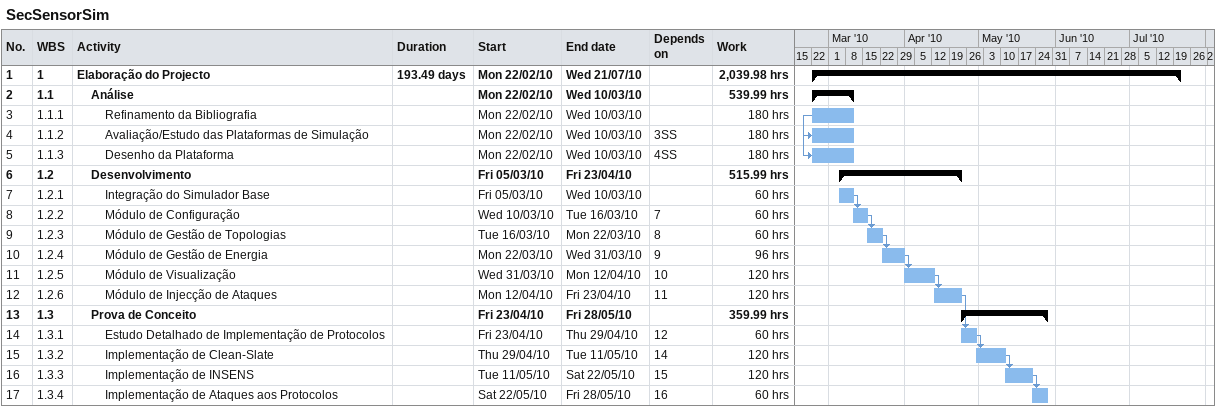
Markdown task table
SecSensorSim

| ID | WBS | Task | Duration | Start | Finish | Predecessors | Work (h) |
|---|---|---|---|---|---|---|---|
| 1 | 1 | **Elaboração do Projecto** | 193.49d | 2010-02-22 | 2010-07-21 |  | 2039.98 |
| 2 | 1.1 | **Análise** |  | 2010-02-22 | 2010-03-10 |  | 539.99 |
| 3 | 1.1.1 | Refinamento da Bibliografia |  | 2010-02-22 | 2010-03-10 |  | 180 |
| 4 | 1.1.2 | Avaliação/Estudo das Plataformas de Simulação |  | 2010-02-22 | 2010-03-10 | 3SS | 180 |
| 5 | 1.1.3 | Desenho da Plataforma |  | 2010-02-22 | 2010-03-10 | 4SS | 180 |
| 6 | 1.2 | **Desenvolvimento** |  | 2010-03-05 | 2010-04-23 |  | 515.99 |
| 7 | 1.2.1 | Integração do Simulador Base |  | 2010-03-05 | 2010-03-10 |  | 60 |
| 8 | 1.2.2 | Módulo de Configuração |  | 2010-03-10 | 2010-03-16 | 7 | 60 |
| 9 | 1.2.3 | Módulo de Gestão de Topologias |  | 2010-03-16 | 2010-03-22 | 8 | 60 |
| 10 | 1.2.4 | Módulo de Gestão de Energia |  | 2010-03-22 | 2010-03-31 | 9 | 96 |
| 11 | 1.2.5 | Módulo de Visualização |  | 2010-03-31 | 2010-04-12 | 10 | 120 |
| 12 | 1.2.6 | Módulo de Injecção de Ataques |  | 2010-04-12 | 2010-04-23 | 11 | 120 |
| 13 | 1.3 | **Prova de Conceito** |  | 2010-04-23 | 2010-05-28 |  | 359.99 |
| 14 | 1.3.1 | Estudo Detalhado de Implementação de Protocolos |  | 2010-04-23 | 2010-04-29 | 12 | 60 |
| 15 | 1.3.2 | Implementação de Clean-Slate |  | 2010-04-29 | 2010-05-11 | 14 | 120 |
| 16 | 1.3.3 | Implementação de INSENS |  | 2010-05-11 | 2010-05-22 | 15 | 120 |
| 17 | 1.3.4 | Implementação de Ataques aos Protocolos |  | 2010-05-22 | 2010-05-28 | 16 | 60 |
